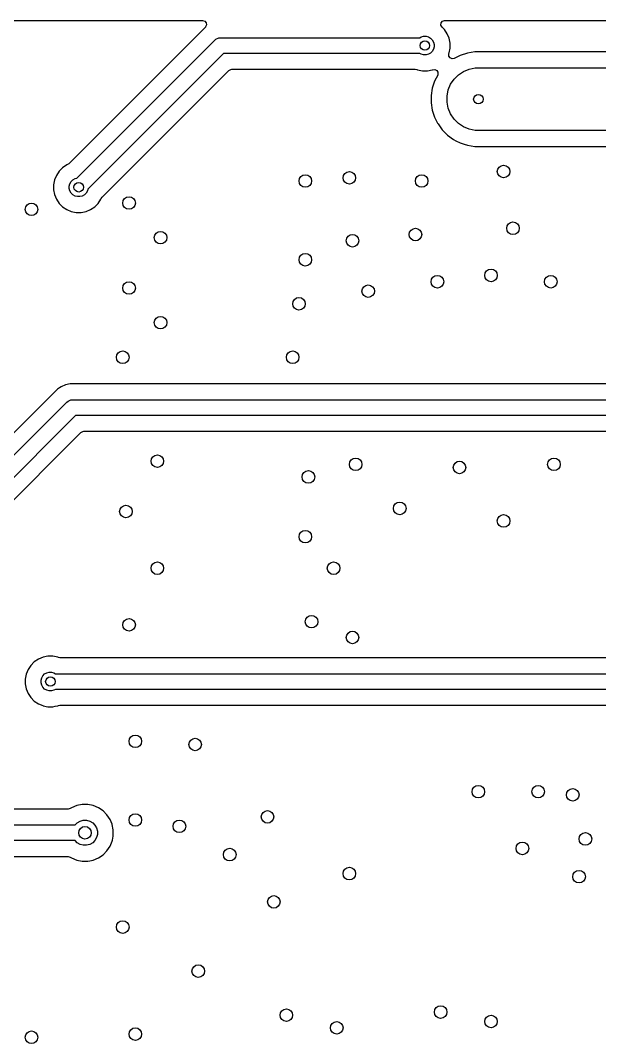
# Model space of a CAD drawing. Extents: x 2.03 to 8.88, y -5.74 to -2.97.
# Drawn here: x 2.97 to 3.695, y -4.252 to -2.972 of the extents above; entities that cross this region are included whole.
import ezdxf

# ---------------------------------------------------------------- set-up
doc = ezdxf.new("R2010")
doc.units = 0
doc.header["$MEASUREMENT"] = 0
doc.layers.add('BLACK', color=7, linetype='CONTINUOUS')

msp = doc.modelspace()

# ---------------------------------------------------------------- linework, layer by layer
at = {"layer": 'BLACK', "linetype": 'CONTINUOUS'}
for p, q in [((2.1089, -2.9725), (3.1984, -2.9725)), ((3.2018, -2.9808), (3.0309, -3.1517)), ((3.1984, -2.9725), (3.201, -2.9732)), ((3.201, -2.9732), (3.2028, -2.9753)), ((3.2021, -2.9805), (3.2018, -2.9808)), ((3.2018, -2.9808), (3.2018, -2.9808)), ((3.2032, -2.978), (3.2021, -2.9805)), ((3.2028, -2.9753), (3.2032, -2.978)), ((3.4965, -2.9784), (3.4967, -2.9756)), ((3.4978, -2.9808), (3.4965, -2.9784)), ((3.4967, -2.9756), (3.4983, -2.9734)), ((3.5009, -2.9838), (3.4978, -2.9808)), ((3.4983, -2.9734), (3.5009, -2.9725)), ((3.5009, -2.9725), (3.5013, -2.9725)), ((3.5013, -2.9725), (7.3916, -2.9725)), ((3.47, -2.9941), (3.4719, -2.993)), ((3.4719, -2.993), (3.4748, -2.9922)), ((3.4748, -2.9922), (3.4779, -2.9922)), ((3.4779, -2.9922), (3.4809, -2.993)), ((3.4809, -2.993), (3.4836, -2.9946)), ((3.5043, -2.989), (3.5009, -2.9838)), ((3.5009, -2.9838), (3.5009, -2.9838)), ((3.5067, -2.9947), (3.5043, -2.989)), ((3.5043, -2.989), (3.5043, -2.989)), ((3.0409, -3.1696), (3.2135, -2.997)), ((3.2135, -2.997), (3.215, -2.9958)), ((3.215, -2.9958), (3.2186, -2.9943)), ((3.215, -2.9958), (3.215, -2.9958)), ((3.2186, -2.9943), (3.2205, -2.9941)), ((3.2205, -2.9941), (3.47, -2.9941)), ((3.4836, -2.9946), (3.4857, -2.9967)), ((3.4857, -2.9967), (3.4873, -2.9994)), ((3.4873, -2.9994), (3.4881, -3.0024)), ((3.4881, -3.0055), (3.4873, -3.0085)), ((3.4881, -3.0024), (3.4881, -3.0055)), ((3.5079, -3.0008), (3.5067, -2.9947)), ((3.5067, -2.9947), (3.5067, -2.9947)), ((3.5067, -2.9947), (3.5067, -2.9947)), ((3.5079, -3.007), (3.5079, -3.0008)), ((3.5079, -3.0008), (3.5079, -3.0008)), ((3.5079, -3.0008), (3.5079, -3.0008)), ((3.2245, -3.0138), (3.0548, -3.1836)), ((3.47, -3.0138), (3.2245, -3.0138)), ((3.4719, -3.0148), (3.47, -3.0138)), ((3.4748, -3.0156), (3.4719, -3.0148)), ((3.4779, -3.0156), (3.4748, -3.0156)), ((3.4809, -3.0148), (3.4779, -3.0156)), ((3.4836, -3.0133), (3.4809, -3.0148)), ((3.4857, -3.0111), (3.4836, -3.0133)), ((3.4873, -3.0085), (3.4857, -3.0111)), ((3.5062, -3.0144), (3.5064, -3.0137)), ((3.5063, -3.0171), (3.5062, -3.0144)), ((3.5079, -3.0194), (3.5063, -3.0171)), ((3.5064, -3.0137), (3.5067, -3.0131)), ((3.5067, -3.0131), (3.5079, -3.007)), ((3.5105, -3.0204), (3.5079, -3.0194)), ((3.5206, -3.0161), (3.5132, -3.0199)), ((3.5295, -3.0132), (3.5206, -3.0161)), ((3.5387, -3.0118), (3.5295, -3.0132)), ((3.8826, -3.0118), (3.5387, -3.0118)), ((3.5387, -3.0118), (3.5387, -3.0118)), ((3.5132, -3.0199), (3.5105, -3.0204)), ((3.5319, -3.0332), (3.5394, -3.0317)), ((3.5394, -3.0317), (3.5433, -3.0315)), ((3.5433, -3.0315), (3.878, -3.0315)), ((3.0727, -3.1935), (3.2313, -3.0349)), ((3.2313, -3.0349), (3.2337, -3.0336)), ((3.2337, -3.0336), (3.2347, -3.0335)), ((3.2347, -3.0335), (3.4644, -3.0335)), ((3.4644, -3.0335), (3.4663, -3.0339)), ((3.4663, -3.0339), (3.4672, -3.0342)), ((3.4672, -3.0342), (3.4672, -3.0342)), ((3.4672, -3.0342), (3.4672, -3.0342)), ((3.4672, -3.0342), (3.4733, -3.0355)), ((3.4733, -3.0355), (3.4733, -3.0355)), ((3.4733, -3.0355), (3.4733, -3.0355)), ((3.4733, -3.0355), (3.4795, -3.0355)), ((3.4795, -3.0355), (3.4856, -3.0342)), ((3.4795, -3.0355), (3.4795, -3.0355)), ((3.4856, -3.0342), (3.4861, -3.034)), ((3.4861, -3.034), (3.4889, -3.0337)), ((3.4924, -3.0407), (3.4886, -3.0482)), ((3.4889, -3.0337), (3.4913, -3.0349)), ((3.4913, -3.0349), (3.4927, -3.0373)), ((3.4926, -3.0401), (3.4924, -3.0407)), ((3.4927, -3.0373), (3.4926, -3.0401)), ((3.5129, -3.0459), (3.5183, -3.0404)), ((3.5183, -3.0404), (3.5247, -3.0361)), ((3.5247, -3.0361), (3.5319, -3.0332)), ((3.4857, -3.057), (3.4842, -3.0662)), ((3.4886, -3.0482), (3.4857, -3.057)), ((3.5056, -3.0594), (3.5086, -3.0523)), ((3.5086, -3.0523), (3.5129, -3.0459)), ((3.4842, -3.0662), (3.4842, -3.0755)), ((3.5041, -3.067), (3.5056, -3.0594)), ((3.5041, -3.0747), (3.5041, -3.067)), ((3.4842, -3.0755), (3.4857, -3.0847)), ((3.5056, -3.0823), (3.5041, -3.0747)), ((3.5086, -3.0894), (3.5056, -3.0823)), ((3.4857, -3.0847), (3.4886, -3.0935)), ((3.4886, -3.0935), (3.4923, -3.1009)), ((3.5129, -3.0958), (3.5086, -3.0894)), ((3.5183, -3.1013), (3.5129, -3.0958)), ((3.4923, -3.1009), (3.4928, -3.1018)), ((3.4928, -3.1018), (3.4982, -3.1094)), ((3.5247, -3.1056), (3.5183, -3.1013)), ((3.5319, -3.1085), (3.5247, -3.1056)), ((3.5394, -3.11), (3.5319, -3.1085)), ((3.4982, -3.1094), (3.5048, -3.1159)), ((3.5048, -3.1159), (3.5123, -3.1214)), ((3.5123, -3.1214), (3.5152, -3.1229)), ((3.5433, -3.1102), (3.5394, -3.11)), ((3.8616, -3.1102), (3.5433, -3.1102)), ((3.5152, -3.1229), (3.5206, -3.1256)), ((3.5206, -3.1256), (3.5206, -3.1256)), ((3.5206, -3.1256), (3.5206, -3.1256)), ((3.5206, -3.1256), (3.5254, -3.1272)), ((3.5254, -3.1272), (3.5295, -3.1285)), ((3.5295, -3.1285), (3.5387, -3.1299)), ((3.5387, -3.1299), (3.5387, -3.1299)), ((3.5387, -3.1299), (3.8515, -3.1299)), ((3.0232, -3.1566), (3.0188, -3.161)), ((3.0284, -3.1532), (3.0232, -3.1566)), ((3.0232, -3.1566), (3.0232, -3.1566)), ((3.0293, -3.1528), (3.0284, -3.1532)), ((3.0284, -3.1532), (3.0284, -3.1532)), ((3.0309, -3.1517), (3.0293, -3.1528)), ((3.013, -3.1719), (3.0118, -3.178)), ((3.0154, -3.1662), (3.013, -3.1719)), ((3.013, -3.1719), (3.013, -3.1719)), ((3.0188, -3.161), (3.0154, -3.1662)), ((3.0154, -3.1662), (3.0154, -3.1662)), ((3.0188, -3.161), (3.0188, -3.161)), ((3.0339, -3.1739), (3.0361, -3.1717)), ((3.0361, -3.1717), (3.0388, -3.1702)), ((3.0388, -3.1702), (3.0409, -3.1696)), ((3.0118, -3.178), (3.0118, -3.1842)), ((3.0118, -3.1842), (3.013, -3.1903)), ((3.0316, -3.1796), (3.0324, -3.1766)), ((3.0316, -3.1826), (3.0316, -3.1796)), ((3.0324, -3.1856), (3.0316, -3.1826)), ((3.0324, -3.1766), (3.0339, -3.1739)), ((3.0339, -3.1883), (3.0324, -3.1856)), ((3.0542, -3.1856), (3.0527, -3.1883)), ((3.0548, -3.1836), (3.0542, -3.1856)), ((3.013, -3.1903), (3.013, -3.1903)), ((3.013, -3.1903), (3.0154, -3.196)), ((3.0154, -3.196), (3.0154, -3.196)), ((3.0154, -3.196), (3.0188, -3.2012)), ((3.0361, -3.1905), (3.0339, -3.1883)), ((3.0388, -3.192), (3.0361, -3.1905)), ((3.0418, -3.1928), (3.0388, -3.192)), ((3.0448, -3.1928), (3.0418, -3.1928)), ((3.0478, -3.192), (3.0448, -3.1928)), ((3.0505, -3.1905), (3.0478, -3.192)), ((3.0527, -3.1883), (3.0505, -3.1905)), ((3.0678, -3.2012), (3.0712, -3.196)), ((3.0712, -3.196), (3.0716, -3.1951)), ((3.0716, -3.1951), (3.0727, -3.1935)), ((3.0188, -3.2012), (3.0188, -3.2012)), ((3.0188, -3.2012), (3.0232, -3.2056)), ((3.0232, -3.2056), (3.0232, -3.2056)), ((3.0232, -3.2056), (3.0284, -3.209)), ((3.0284, -3.209), (3.0284, -3.209)), ((3.0284, -3.209), (3.0338, -3.2113)), ((3.0338, -3.2113), (3.0341, -3.2114)), ((3.0341, -3.2114), (3.0402, -3.2126)), ((3.0464, -3.2126), (3.0525, -3.2114)), ((3.0525, -3.2114), (3.0582, -3.209)), ((3.0582, -3.209), (3.0634, -3.2056)), ((3.0634, -3.2056), (3.0678, -3.2012)), ((3.0402, -3.2126), (3.0402, -3.2126)), ((3.0402, -3.2126), (3.0402, -3.2126)), ((3.0402, -3.2126), (3.0464, -3.2126)), ((3.0464, -3.2126), (3.0464, -3.2126)), ((3.0268, -3.4283), (3.0214, -3.4305)), ((3.0325, -3.4271), (3.0268, -3.4283)), ((3.0268, -3.4283), (3.0268, -3.4283)), ((3.9644, -3.4271), (3.0325, -3.4271)), ((3.0166, -3.4337), (2.8695, -3.5809)), ((3.0195, -3.4318), (3.0166, -3.4337)), ((3.0166, -3.4337), (3.0166, -3.4337)), ((3.0214, -3.4305), (3.0195, -3.4318)), ((3.0214, -3.4305), (3.0214, -3.4305)), ((2.8794, -3.5988), (3.0285, -3.4497)), ((3.0285, -3.4497), (3.03, -3.4485)), ((3.03, -3.4485), (3.0328, -3.4473)), ((3.0328, -3.4473), (3.0335, -3.447)), ((3.0335, -3.447), (3.0354, -3.4469)), ((3.0354, -3.4469), (3.97, -3.4469)), ((3.0395, -3.4665), (2.8934, -3.6127)), ((3.97, -3.4665), (3.0395, -3.4665)), ((2.9113, -3.6226), (3.0462, -3.4877)), ((3.0462, -3.4877), (3.0487, -3.4864)), ((3.0487, -3.4864), (3.0497, -3.4862)), ((3.0497, -3.4862), (3.9644, -3.4862)), ((2.9929, -3.7713), (2.9878, -3.7747)), ((2.9987, -3.7689), (2.9929, -3.7713)), ((2.9929, -3.7713), (2.9929, -3.7713)), ((3.0048, -3.7677), (2.9987, -3.7689)), ((2.9987, -3.7689), (2.9987, -3.7689)), ((3.011, -3.7677), (3.0048, -3.7677)), ((3.0048, -3.7677), (3.0048, -3.7677)), ((3.0171, -3.7689), (3.011, -3.7677)), ((3.011, -3.7677), (3.011, -3.7677)), ((3.018, -3.7693), (3.0171, -3.7689)), ((3.0171, -3.7689), (3.0171, -3.7689)), ((3.0171, -3.7689), (3.0171, -3.7689)), ((3.0199, -3.7697), (3.018, -3.7693)), ((3.7141, -3.7697), (3.0199, -3.7697)), ((2.9799, -3.7843), (2.9776, -3.79)), ((2.9834, -3.7791), (2.9799, -3.7843)), ((2.9799, -3.7843), (2.9799, -3.7843)), ((2.9878, -3.7747), (2.9834, -3.7791)), ((2.9834, -3.7791), (2.9834, -3.7791)), ((2.9878, -3.7747), (2.9878, -3.7747)), ((2.9776, -3.79), (2.9764, -3.7961)), ((2.9764, -3.7961), (2.9764, -3.8023)), ((2.9776, -3.79), (2.9776, -3.79)), ((2.9962, -3.7977), (2.997, -3.7947)), ((2.9962, -3.8008), (2.9962, -3.7977)), ((2.997, -3.7947), (2.9985, -3.792)), ((2.9985, -3.792), (3.0007, -3.7898)), ((3.0007, -3.7898), (3.0034, -3.7883)), ((3.0034, -3.7883), (3.0063, -3.7875)), ((3.0063, -3.7875), (3.0094, -3.7875)), ((3.0094, -3.7875), (3.0124, -3.7883)), ((3.0124, -3.7883), (3.0142, -3.7894)), ((3.0142, -3.7894), (3.7243, -3.7894)), ((2.9764, -3.8023), (2.9776, -3.8084)), ((2.9776, -3.8084), (2.9776, -3.8084)), ((2.9776, -3.8084), (2.9799, -3.8141)), ((2.997, -3.8037), (2.9962, -3.8008)), ((2.9985, -3.8064), (2.997, -3.8037)), ((3.0007, -3.8086), (2.9985, -3.8064)), ((3.0034, -3.8101), (3.0007, -3.8086)), ((3.0063, -3.8109), (3.0034, -3.8101)), ((3.0094, -3.8109), (3.0063, -3.8109)), ((3.0124, -3.8101), (3.0094, -3.8109)), ((3.0142, -3.8091), (3.0124, -3.8101)), ((3.7283, -3.8091), (3.0142, -3.8091)), ((2.9799, -3.8141), (2.9799, -3.8141)), ((2.9799, -3.8141), (2.9834, -3.8193)), ((2.9834, -3.8193), (2.9834, -3.8193)), ((2.9834, -3.8193), (2.9878, -3.8237)), ((2.9878, -3.8237), (2.9878, -3.8237)), ((2.9878, -3.8237), (2.9929, -3.8271)), ((2.9929, -3.8271), (2.9929, -3.8271)), ((2.9929, -3.8271), (2.9983, -3.8293)), ((2.9983, -3.8293), (2.9987, -3.8295)), ((2.9987, -3.8295), (3.0048, -3.8307)), ((3.0048, -3.8307), (3.0048, -3.8307)), ((3.0048, -3.8307), (3.0048, -3.8307)), ((3.0048, -3.8307), (3.011, -3.8307)), ((3.011, -3.8307), (3.014, -3.8301)), ((3.011, -3.8307), (3.011, -3.8307)), ((3.014, -3.8301), (3.0171, -3.8295)), ((3.0171, -3.8295), (3.018, -3.8291)), ((3.0171, -3.8295), (3.0171, -3.8295)), ((3.0171, -3.8295), (3.0171, -3.8295)), ((3.018, -3.8291), (3.0199, -3.8288)), ((3.0199, -3.8288), (3.7313, -3.8288)), ((3.0477, -3.9529), (3.0408, -3.9543)), ((3.0547, -3.9529), (3.0477, -3.9529)), ((3.0477, -3.9529), (3.0477, -3.9529)), ((3.0615, -3.9543), (3.0547, -3.9529)), ((3.0547, -3.9529), (3.0547, -3.9529)), ((3.0301, -3.9588), (2.744, -3.9588)), ((3.0302, -3.9588), (3.0301, -3.9588)), ((3.0328, -3.958), (3.0302, -3.9588)), ((3.0344, -3.957), (3.0328, -3.958)), ((3.0408, -3.9543), (3.0344, -3.957)), ((3.0344, -3.957), (3.0344, -3.957)), ((3.0408, -3.9543), (3.0408, -3.9543)), ((3.068, -3.957), (3.0615, -3.9543)), ((3.0615, -3.9543), (3.0615, -3.9543)), ((3.0738, -3.9608), (3.068, -3.957)), ((3.068, -3.957), (3.068, -3.957)), ((3.0787, -3.9658), (3.0738, -3.9608)), ((3.0738, -3.9608), (3.0738, -3.9608)), ((3.0826, -3.9716), (3.0787, -3.9658)), ((3.0787, -3.9658), (3.0787, -3.9658)), ((2.747, -3.9785), (3.0389, -3.9785)), ((3.0389, -3.9785), (3.0416, -3.9759)), ((3.0416, -3.9759), (3.0452, -3.9738)), ((3.0452, -3.9738), (3.0491, -3.9728)), ((3.0491, -3.9728), (3.0532, -3.9728)), ((3.0532, -3.9728), (3.0572, -3.9738)), ((3.0572, -3.9738), (3.0608, -3.9759)), ((3.0608, -3.9759), (3.0637, -3.9788)), ((3.0637, -3.9788), (3.0657, -3.9824)), ((3.0839, -3.9748), (3.0826, -3.9716)), ((3.0826, -3.9716), (3.0826, -3.9716)), ((3.0852, -3.9778), (3.0839, -3.9748)), ((3.0853, -3.978), (3.0852, -3.9778)), ((3.0866, -3.9849), (3.0853, -3.978)), ((3.0853, -3.978), (3.0853, -3.978)), ((3.0657, -3.9824), (3.0668, -3.9863)), ((3.0668, -3.9904), (3.0657, -3.9944)), ((3.0668, -3.9863), (3.0668, -3.9904)), ((3.0865, -3.9926), (3.0866, -3.9919)), ((3.0866, -3.9919), (3.0866, -3.9849)), ((3.0866, -3.9849), (3.0866, -3.9849)), ((3.0866, -3.9849), (3.0866, -3.9849)), ((3.0389, -3.9982), (2.751, -3.9982)), ((3.0416, -4.0009), (3.0389, -3.9982)), ((3.0452, -4.0029), (3.0416, -4.0009)), ((3.0491, -4.004), (3.0452, -4.0029)), ((3.0532, -4.004), (3.0491, -4.004)), ((3.0572, -4.0029), (3.0532, -4.004)), ((3.0608, -4.0009), (3.0572, -4.0029)), ((3.0637, -3.998), (3.0608, -4.0009)), ((3.0657, -3.9944), (3.0637, -3.998)), ((3.0826, -4.0052), (3.0853, -3.9987)), ((3.0853, -3.9987), (3.0854, -3.9978)), ((3.0854, -3.9978), (3.0865, -3.9926)), ((3.068, -4.0198), (3.0738, -4.0159)), ((3.0738, -4.0159), (3.0787, -4.011)), ((3.0787, -4.011), (3.0826, -4.0052)), ((2.9043, -4.0179), (3.0301, -4.0179)), ((3.0301, -4.0179), (3.0327, -4.0187)), ((3.0327, -4.0187), (3.0328, -4.0188)), ((3.0328, -4.0188), (3.0344, -4.0198)), ((3.0344, -4.0198), (3.0344, -4.0198)), ((3.0344, -4.0198), (3.0344, -4.0198)), ((3.0344, -4.0198), (3.0408, -4.0225)), ((3.0408, -4.0225), (3.0408, -4.0225)), ((3.0408, -4.0225), (3.0408, -4.0225)), ((3.0408, -4.0225), (3.0477, -4.0238)), ((3.0477, -4.0238), (3.0477, -4.0238)), ((3.0477, -4.0238), (3.0477, -4.0238)), ((3.0477, -4.0238), (3.0547, -4.0238)), ((3.0547, -4.0238), (3.0572, -4.0233)), ((3.0547, -4.0238), (3.0547, -4.0238)), ((3.0572, -4.0233), (3.0615, -4.0225)), ((3.0615, -4.0225), (3.068, -4.0198)), ((3.0615, -4.0225), (3.0615, -4.0225)), ((3.0615, -4.0225), (3.0615, -4.0225))]:
    msp.add_line(p, q, dxfattribs=at)
at = {"layer": 'BLACK'}
for centre, radius in [((3.4764, -3.0039), 0.00591), ((3.5433, -3.0709), 0.00591), ((3.5748, -3.1614), 0.00787), ((3.3268, -3.1732), 0.00787), ((3.3819, -3.1693), 0.00787), ((3.4724, -3.1732), 0.00787), ((3.0433, -3.1811), 0.00591), ((3.1063, -3.2008), 0.00787), ((2.9843, -3.2087), 0.00787), ((3.1457, -3.2441), 0.00787), ((3.4646, -3.2402), 0.00787), ((3.5866, -3.2323), 0.00787), ((3.3858, -3.248), 0.00787), ((3.3268, -3.2717), 0.00787), ((3.5591, -3.2913), 0.00787), ((3.1063, -3.3071), 0.00787), ((3.4921, -3.2992), 0.00787), ((3.6339, -3.2992), 0.00787), ((3.4055, -3.311), 0.00787), ((3.3189, -3.3268), 0.00787), ((3.1457, -3.3504), 0.00787), ((3.0984, -3.3937), 0.00787), ((3.311, -3.3937), 0.00787), ((3.1417, -3.5236), 0.00787), ((3.3898, -3.5276), 0.00787), ((3.5197, -3.5315), 0.00787), ((3.6378, -3.5276), 0.00787), ((3.3307, -3.5433), 0.00787), ((3.1024, -3.5866), 0.00787), ((3.4449, -3.5827), 0.00787), ((3.5748, -3.5984), 0.00787), ((3.3268, -3.6181), 0.00787), ((3.1417, -3.6575), 0.00787), ((3.3622, -3.6575), 0.00787), ((3.1063, -3.7283), 0.00787), ((3.3346, -3.7244), 0.00787), ((3.3858, -3.7441), 0.00787), ((3.0079, -3.7992), 0.00591), ((3.1142, -3.874), 0.00787), ((3.189, -3.878), 0.00787), ((3.5433, -3.937), 0.00787), ((3.6181, -3.937), 0.00787), ((3.6614, -3.9409), 0.00787), ((3.1142, -3.9724), 0.00787), ((3.2795, -3.9685), 0.00787), ((3.1693, -3.9803), 0.00787), ((3.0512, -3.9884), 0.00787), ((3.6772, -3.9961), 0.00787), ((3.5984, -4.0079), 0.00787), ((3.2323, -4.0157), 0.00787), ((3.3819, -4.0394), 0.00787), ((3.6693, -4.0433), 0.00787), ((3.2874, -4.0748), 0.00787), ((3.0984, -4.1063), 0.00787), ((3.1929, -4.1614), 0.00787), ((3.3031, -4.2165), 0.00787), ((3.4961, -4.2126), 0.00787), ((3.5591, -4.2244), 0.00787), ((3.1142, -4.2402), 0.00787), ((3.3661, -4.2323), 0.00787), ((2.9843, -4.2441), 0.00787)]:
    msp.add_circle(centre, radius, dxfattribs=at)
at = {"layer": 'WHITE'}
for centre, radius in [((3.4764, -3.0039), 0.00591), ((3.5433, -3.0709), 0.00591), ((3.5748, -3.1614), 0.00787), ((3.3268, -3.1732), 0.00787), ((3.3819, -3.1693), 0.00787), ((3.4724, -3.1732), 0.00787), ((3.0433, -3.1811), 0.00591), ((3.1063, -3.2008), 0.00787), ((2.9843, -3.2087), 0.00787), ((3.1457, -3.2441), 0.00787), ((3.4646, -3.2402), 0.00787), ((3.5866, -3.2323), 0.00787), ((3.3858, -3.248), 0.00787), ((3.3268, -3.2717), 0.00787), ((3.5591, -3.2913), 0.00787), ((3.1063, -3.3071), 0.00787), ((3.4921, -3.2992), 0.00787), ((3.6339, -3.2992), 0.00787), ((3.4055, -3.311), 0.00787), ((3.3189, -3.3268), 0.00787), ((3.1457, -3.3504), 0.00787), ((3.0984, -3.3937), 0.00787), ((3.311, -3.3937), 0.00787), ((3.1417, -3.5236), 0.00787), ((3.3898, -3.5276), 0.00787), ((3.5197, -3.5315), 0.00787), ((3.6378, -3.5276), 0.00787), ((3.3307, -3.5433), 0.00787), ((3.1024, -3.5866), 0.00787), ((3.4449, -3.5827), 0.00787), ((3.5748, -3.5984), 0.00787), ((3.3268, -3.6181), 0.00787), ((3.1417, -3.6575), 0.00787), ((3.3622, -3.6575), 0.00787), ((3.1063, -3.7283), 0.00787), ((3.3346, -3.7244), 0.00787), ((3.3858, -3.7441), 0.00787), ((3.0079, -3.7992), 0.00591), ((3.1142, -3.874), 0.00787), ((3.189, -3.878), 0.00787), ((3.5433, -3.937), 0.00787), ((3.6181, -3.937), 0.00787), ((3.6614, -3.9409), 0.00787), ((3.1142, -3.9724), 0.00787), ((3.2795, -3.9685), 0.00787), ((3.1693, -3.9803), 0.00787), ((3.0512, -3.9884), 0.00787), ((3.6772, -3.9961), 0.00787), ((3.5984, -4.0079), 0.00787), ((3.2323, -4.0157), 0.00787), ((3.3819, -4.0394), 0.00787), ((3.6693, -4.0433), 0.00787), ((3.2874, -4.0748), 0.00787), ((3.0984, -4.1063), 0.00787), ((3.1929, -4.1614), 0.00787), ((3.3031, -4.2165), 0.00787), ((3.4961, -4.2126), 0.00787), ((3.5591, -4.2244), 0.00787), ((3.1142, -4.2402), 0.00787), ((3.3661, -4.2323), 0.00787), ((2.9843, -4.2441), 0.00787)]:
    msp.add_circle(centre, radius, dxfattribs=at)

doc.saveas('drawing.dxf')
